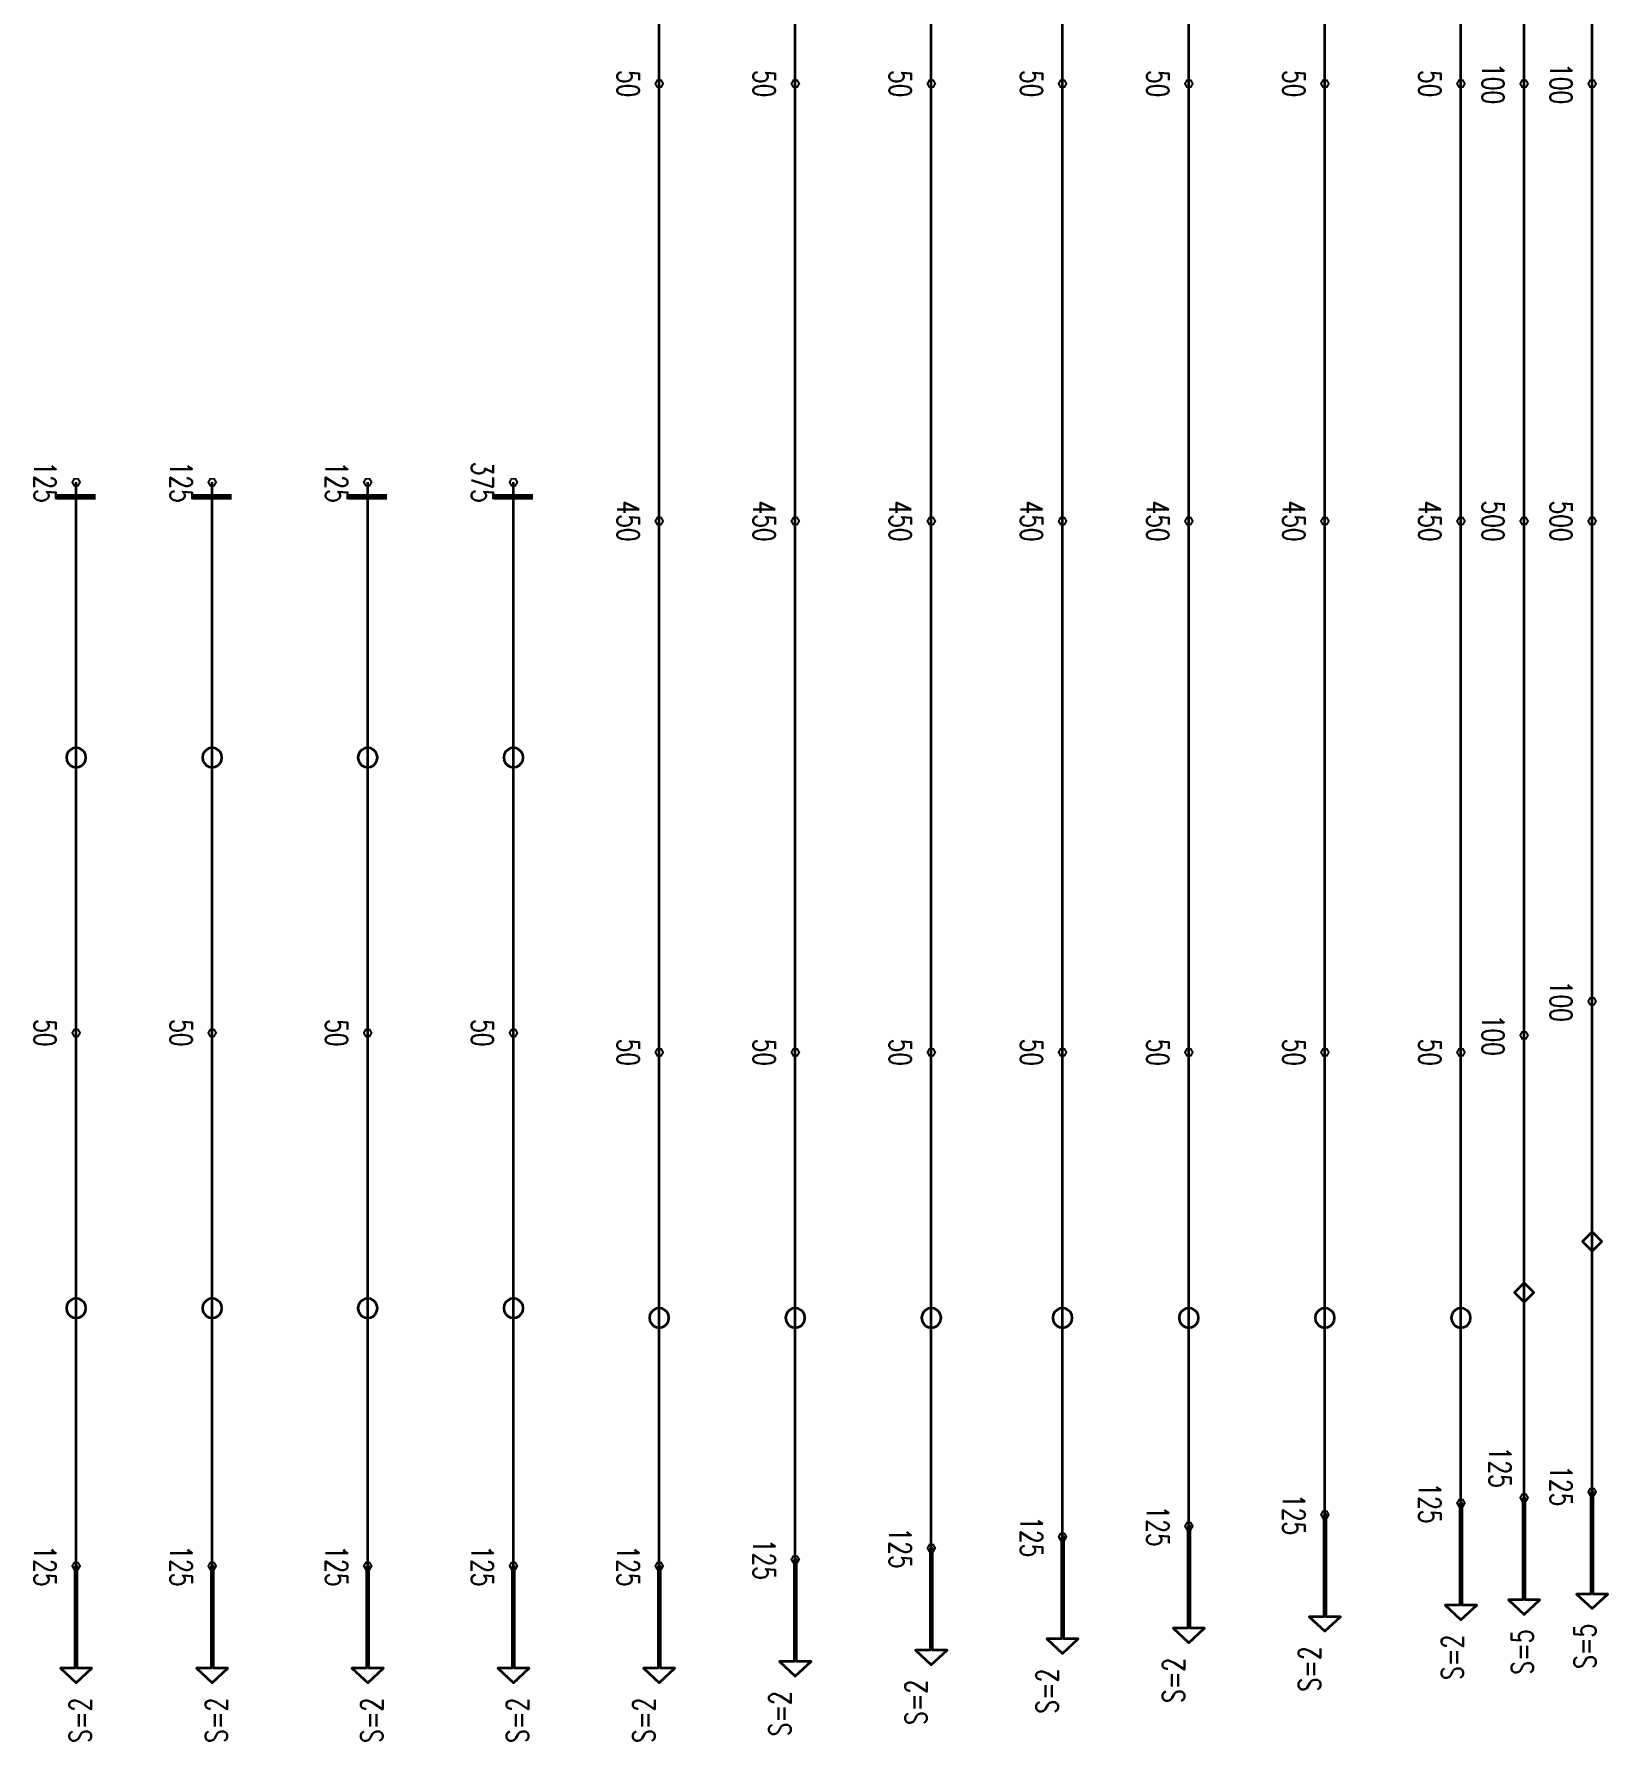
# Model space of a CAD drawing. Header units: millimetres. Extents: x 118516 to 587758, y -25561 to 50684.
# Drawn here: x 553967 to 570162, y 6652 to 24210 of the extents above; entities that cross this region are included whole.
import ezdxf

# ---------------------------------------------------------------- set-up
doc = ezdxf.new("R2010")
doc.units = ezdxf.units.MM
doc.layers.add('Current plane_Column', color=7, linetype='Continuous', true_color=0x4b00ff)
doc.layers.add('NDC_S-TENDON', color=6, linetype='Continuous', lineweight=35)
doc.layers.add('NDC_S_ANNO', color=7, linetype='Continuous', lineweight=20)
doc.styles.add('NDC_ANNO', font='', dxfattribs={"width": 0.8})
doc.styles.get('NDC_ANNO').set_extended_font_data('Dotum')

# ---------------------------------------------------------------- blocks, each defined once
blk = doc.blocks.new('HTB TDY')
at = {"layer": 'NDC_S-TENDON', "linetype": 'Continuous'}
for points, elevation in [([(51690, 14200, 20, 20, 0), (51670, 14235, 20, 20, 0), (51630, 14235, 20, 20, 0), (51610, 14200, 20, 20, 0), (51630, 14165, 20, 20, 0), (51670, 14165, 20, 20, 0)], 3500), ([(51690, 14200, 20, 20, 0), (51670, 14235, 20, 20, 0), (51630, 14235, 20, 20, 0), (51610, 14200, 20, 20, 0), (51630, 14165, 20, 20, 0), (51670, 14165, 20, 20, 0)], 3500), ([(53090, 14200, 20, 20, 0), (53070, 14235, 20, 20, 0), (53030, 14235, 20, 20, 0), (53010, 14200, 20, 20, 0), (53030, 14165, 20, 20, 0), (53070, 14165, 20, 20, 0)], 3500), ([(53090, 14200, 20, 20, 0), (53070, 14235, 20, 20, 0), (53030, 14235, 20, 20, 0), (53010, 14200, 20, 20, 0), (53030, 14165, 20, 20, 0), (53070, 14165, 20, 20, 0)], 3500), ([(54490, 14200, 20, 20, 0), (54470, 14235, 20, 20, 0), (54430, 14235, 20, 20, 0), (54410, 14200, 20, 20, 0), (54430, 14165, 20, 20, 0), (54470, 14165, 20, 20, 0)], 3500), ([(54490, 14200, 20, 20, 0), (54470, 14235, 20, 20, 0), (54430, 14235, 20, 20, 0), (54410, 14200, 20, 20, 0), (54430, 14165, 20, 20, 0), (54470, 14165, 20, 20, 0)], 3500), ([(55840, 14200, 20, 20, 0), (55820, 14235, 20, 20, 0), (55780, 14235, 20, 20, 0), (55760, 14200, 20, 20, 0), (55780, 14165, 20, 20, 0), (55820, 14165, 20, 20, 0)], 3500), ([(55840, 14200, 20, 20, 0), (55820, 14235, 20, 20, 0), (55780, 14235, 20, 20, 0), (55760, 14200, 20, 20, 0), (55780, 14165, 20, 20, 0), (55820, 14165, 20, 20, 0)], 3500), ([(57140, 14200, 20, 20, 0), (57120, 14235, 20, 20, 0), (57080, 14235, 20, 20, 0), (57060, 14200, 20, 20, 0), (57080, 14165, 20, 20, 0), (57120, 14165, 20, 20, 0)], 3500), ([(57140, 14200, 20, 20, 0), (57120, 14235, 20, 20, 0), (57080, 14235, 20, 20, 0), (57060, 14200, 20, 20, 0), (57080, 14165, 20, 20, 0), (57120, 14165, 20, 20, 0)], 3500), ([(58540, 14200, 20, 20, 0), (58520, 14235, 20, 20, 0), (58480, 14235, 20, 20, 0), (58460, 14200, 20, 20, 0), (58480, 14165, 20, 20, 0), (58520, 14165, 20, 20, 0)], 3500), ([(58540, 14200, 20, 20, 0), (58520, 14235, 20, 20, 0), (58480, 14235, 20, 20, 0), (58460, 14200, 20, 20, 0), (58480, 14165, 20, 20, 0), (58520, 14165, 20, 20, 0)], 3500), ([(59940, 14200, 20, 20, 0), (59920, 14235, 20, 20, 0), (59880, 14235, 20, 20, 0), (59860, 14200, 20, 20, 0), (59880, 14165, 20, 20, 0), (59920, 14165, 20, 20, 0)], 3500), ([(59940, 14200, 20, 20, 0), (59920, 14235, 20, 20, 0), (59880, 14235, 20, 20, 0), (59860, 14200, 20, 20, 0), (59880, 14165, 20, 20, 0), (59920, 14165, 20, 20, 0)], 3500), ([(60590, 14200, 20, 20, 0), (60570, 14235, 20, 20, 0), (60530, 14235, 20, 20, 0), (60510, 14200, 20, 20, 0), (60530, 14165, 20, 20, 0), (60570, 14165, 20, 20, 0)], 3200), ([(60590, 14200, 20, 20, 0), (60570, 14235, 20, 20, 0), (60530, 14235, 20, 20, 0), (60510, 14200, 20, 20, 0), (60530, 14165, 20, 20, 0), (60570, 14165, 20, 20, 0)], 3200), ([(61290, 14200, 20, 20, 0), (61270, 14235, 20, 20, 0), (61230, 14235, 20, 20, 0), (61210, 14200, 20, 20, 0), (61230, 14165, 20, 20, 0), (61270, 14165, 20, 20, 0)], 3200), ([(61290, 14200, 20, 20, 0), (61270, 14235, 20, 20, 0), (61230, 14235, 20, 20, 0), (61210, 14200, 20, 20, 0), (61230, 14165, 20, 20, 0), (61270, 14165, 20, 20, 0)], 3200), ([(45690, 10100, 20, 20, 0), (45670, 10135, 20, 20, 0), (45630, 10135, 20, 20, 0), (45610, 10100, 20, 20, 0), (45630, 10065, 20, 20, 0), (45670, 10065, 20, 20, 0)], 3583), ([(45690, 10100, 20, 20, 0), (45670, 10135, 20, 20, 0), (45630, 10135, 20, 20, 0), (45610, 10100, 20, 20, 0), (45630, 10065, 20, 20, 0), (45670, 10065, 20, 20, 0)], 3583), ([(47090, 10100, 20, 20, 0), (47070, 10135, 20, 20, 0), (47030, 10135, 20, 20, 0), (47010, 10100, 20, 20, 0), (47030, 10065, 20, 20, 0), (47070, 10065, 20, 20, 0)], 3567), ([(47090, 10100, 20, 20, 0), (47070, 10135, 20, 20, 0), (47030, 10135, 20, 20, 0), (47010, 10100, 20, 20, 0), (47030, 10065, 20, 20, 0), (47070, 10065, 20, 20, 0)], 3567), ([(48690, 10100, 20, 20, 0), (48670, 10135, 20, 20, 0), (48630, 10135, 20, 20, 0), (48610, 10100, 20, 20, 0), (48630, 10065, 20, 20, 0), (48670, 10065, 20, 20, 0)], 3575), ([(48690, 10100, 20, 20, 0), (48670, 10135, 20, 20, 0), (48630, 10135, 20, 20, 0), (48610, 10100, 20, 20, 0), (48630, 10065, 20, 20, 0), (48670, 10065, 20, 20, 0)], 3575), ([(50190, 10100, 20, 20, 0), (50170, 10135, 20, 20, 0), (50130, 10135, 20, 20, 0), (50110, 10100, 20, 20, 0), (50130, 10065, 20, 20, 0), (50170, 10065, 20, 20, 0)], 3575), ([(50190, 10100, 20, 20, 0), (50170, 10135, 20, 20, 0), (50130, 10135, 20, 20, 0), (50110, 10100, 20, 20, 0), (50130, 10065, 20, 20, 0), (50170, 10065, 20, 20, 0)], 3575), ([(51690, 9700, 20, 20, 0), (51670, 9735, 20, 20, 0), (51630, 9735, 20, 20, 0), (51610, 9700, 20, 20, 0), (51630, 9665, 20, 20, 0), (51670, 9665, 20, 20, 0)], 3650), ([(51690, 9700, 20, 20, 0), (51670, 9735, 20, 20, 0), (51630, 9735, 20, 20, 0), (51610, 9700, 20, 20, 0), (51630, 9665, 20, 20, 0), (51670, 9665, 20, 20, 0)], 3650), ([(51690, 9700, 20, 20, 0), (51670, 9735, 20, 20, 0), (51630, 9735, 20, 20, 0), (51610, 9700, 20, 20, 0), (51630, 9665, 20, 20, 0), (51670, 9665, 20, 20, 0)], 3650), ([(51690, 9700, 20, 20, 0), (51670, 9735, 20, 20, 0), (51630, 9735, 20, 20, 0), (51610, 9700, 20, 20, 0), (51630, 9665, 20, 20, 0), (51670, 9665, 20, 20, 0)], 3650), ([(53090, 9700, 20, 20, 0), (53070, 9735, 20, 20, 0), (53030, 9735, 20, 20, 0), (53010, 9700, 20, 20, 0), (53030, 9665, 20, 20, 0), (53070, 9665, 20, 20, 0)], 3650), ([(53090, 9700, 20, 20, 0), (53070, 9735, 20, 20, 0), (53030, 9735, 20, 20, 0), (53010, 9700, 20, 20, 0), (53030, 9665, 20, 20, 0), (53070, 9665, 20, 20, 0)], 3650), ([(53090, 9700, 20, 20, 0), (53070, 9735, 20, 20, 0), (53030, 9735, 20, 20, 0), (53010, 9700, 20, 20, 0), (53030, 9665, 20, 20, 0), (53070, 9665, 20, 20, 0)], 3650), ([(53090, 9700, 20, 20, 0), (53070, 9735, 20, 20, 0), (53030, 9735, 20, 20, 0), (53010, 9700, 20, 20, 0), (53030, 9665, 20, 20, 0), (53070, 9665, 20, 20, 0)], 3650), ([(54490, 9700, 20, 20, 0), (54470, 9735, 20, 20, 0), (54430, 9735, 20, 20, 0), (54410, 9700, 20, 20, 0), (54430, 9665, 20, 20, 0), (54470, 9665, 20, 20, 0)], 3650), ([(54490, 9700, 20, 20, 0), (54470, 9735, 20, 20, 0), (54430, 9735, 20, 20, 0), (54410, 9700, 20, 20, 0), (54430, 9665, 20, 20, 0), (54470, 9665, 20, 20, 0)], 3650), ([(54490, 9700, 20, 20, 0), (54470, 9735, 20, 20, 0), (54430, 9735, 20, 20, 0), (54410, 9700, 20, 20, 0), (54430, 9665, 20, 20, 0), (54470, 9665, 20, 20, 0)], 3650), ([(54490, 9700, 20, 20, 0), (54470, 9735, 20, 20, 0), (54430, 9735, 20, 20, 0), (54410, 9700, 20, 20, 0), (54430, 9665, 20, 20, 0), (54470, 9665, 20, 20, 0)], 3650), ([(55840, 9700, 20, 20, 0), (55820, 9735, 20, 20, 0), (55780, 9735, 20, 20, 0), (55760, 9700, 20, 20, 0), (55780, 9665, 20, 20, 0), (55820, 9665, 20, 20, 0)], 3650), ([(55840, 9700, 20, 20, 0), (55820, 9735, 20, 20, 0), (55780, 9735, 20, 20, 0), (55760, 9700, 20, 20, 0), (55780, 9665, 20, 20, 0), (55820, 9665, 20, 20, 0)], 3650), ([(55840, 9700, 20, 20, 0), (55820, 9735, 20, 20, 0), (55780, 9735, 20, 20, 0), (55760, 9700, 20, 20, 0), (55780, 9665, 20, 20, 0), (55820, 9665, 20, 20, 0)], 3650), ([(55840, 9700, 20, 20, 0), (55820, 9735, 20, 20, 0), (55780, 9735, 20, 20, 0), (55760, 9700, 20, 20, 0), (55780, 9665, 20, 20, 0), (55820, 9665, 20, 20, 0)], 3650), ([(57140, 9700, 20, 20, 0), (57120, 9735, 20, 20, 0), (57080, 9735, 20, 20, 0), (57060, 9700, 20, 20, 0), (57080, 9665, 20, 20, 0), (57120, 9665, 20, 20, 0)], 3650), ([(57140, 9700, 20, 20, 0), (57120, 9735, 20, 20, 0), (57080, 9735, 20, 20, 0), (57060, 9700, 20, 20, 0), (57080, 9665, 20, 20, 0), (57120, 9665, 20, 20, 0)], 3650), ([(57140, 9700, 20, 20, 0), (57120, 9735, 20, 20, 0), (57080, 9735, 20, 20, 0), (57060, 9700, 20, 20, 0), (57080, 9665, 20, 20, 0), (57120, 9665, 20, 20, 0)], 3650), ([(57140, 9700, 20, 20, 0), (57120, 9735, 20, 20, 0), (57080, 9735, 20, 20, 0), (57060, 9700, 20, 20, 0), (57080, 9665, 20, 20, 0), (57120, 9665, 20, 20, 0)], 3650), ([(58540, 9700, 20, 20, 0), (58520, 9735, 20, 20, 0), (58480, 9735, 20, 20, 0), (58460, 9700, 20, 20, 0), (58480, 9665, 20, 20, 0), (58520, 9665, 20, 20, 0)], 3650), ([(58540, 9700, 20, 20, 0), (58520, 9735, 20, 20, 0), (58480, 9735, 20, 20, 0), (58460, 9700, 20, 20, 0), (58480, 9665, 20, 20, 0), (58520, 9665, 20, 20, 0)], 3650), ([(58540, 9700, 20, 20, 0), (58520, 9735, 20, 20, 0), (58480, 9735, 20, 20, 0), (58460, 9700, 20, 20, 0), (58480, 9665, 20, 20, 0), (58520, 9665, 20, 20, 0)], 3650), ([(58540, 9700, 20, 20, 0), (58520, 9735, 20, 20, 0), (58480, 9735, 20, 20, 0), (58460, 9700, 20, 20, 0), (58480, 9665, 20, 20, 0), (58520, 9665, 20, 20, 0)], 3650), ([(59940, 9700, 20, 20, 0), (59920, 9735, 20, 20, 0), (59880, 9735, 20, 20, 0), (59860, 9700, 20, 20, 0), (59880, 9665, 20, 20, 0), (59920, 9665, 20, 20, 0)], 3650), ([(59940, 9700, 20, 20, 0), (59920, 9735, 20, 20, 0), (59880, 9735, 20, 20, 0), (59860, 9700, 20, 20, 0), (59880, 9665, 20, 20, 0), (59920, 9665, 20, 20, 0)], 3650), ([(59940, 9700, 20, 20, 0), (59920, 9735, 20, 20, 0), (59880, 9735, 20, 20, 0), (59860, 9700, 20, 20, 0), (59880, 9665, 20, 20, 0), (59920, 9665, 20, 20, 0)], 3650), ([(59940, 9700, 20, 20, 0), (59920, 9735, 20, 20, 0), (59880, 9735, 20, 20, 0), (59860, 9700, 20, 20, 0), (59880, 9665, 20, 20, 0), (59920, 9665, 20, 20, 0)], 3650), ([(60590, 9700, 20, 20, 0), (60570, 9735, 20, 20, 0), (60530, 9735, 20, 20, 0), (60510, 9700, 20, 20, 0), (60530, 9665, 20, 20, 0), (60570, 9665, 20, 20, 0)], 3600), ([(60590, 9700, 20, 20, 0), (60570, 9735, 20, 20, 0), (60530, 9735, 20, 20, 0), (60510, 9700, 20, 20, 0), (60530, 9665, 20, 20, 0), (60570, 9665, 20, 20, 0)], 3600), ([(60590, 9700, 20, 20, 0), (60570, 9735, 20, 20, 0), (60530, 9735, 20, 20, 0), (60510, 9700, 20, 20, 0), (60530, 9665, 20, 20, 0), (60570, 9665, 20, 20, 0)], 3600), ([(60590, 9700, 20, 20, 0), (60570, 9735, 20, 20, 0), (60530, 9735, 20, 20, 0), (60510, 9700, 20, 20, 0), (60530, 9665, 20, 20, 0), (60570, 9665, 20, 20, 0)], 3600), ([(61290, 9700, 20, 20, 0), (61270, 9735, 20, 20, 0), (61230, 9735, 20, 20, 0), (61210, 9700, 20, 20, 0), (61230, 9665, 20, 20, 0), (61270, 9665, 20, 20, 0)], 3600), ([(61290, 9700, 20, 20, 0), (61270, 9735, 20, 20, 0), (61230, 9735, 20, 20, 0), (61210, 9700, 20, 20, 0), (61230, 9665, 20, 20, 0), (61270, 9665, 20, 20, 0)], 3600), ([(61290, 9700, 20, 20, 0), (61270, 9735, 20, 20, 0), (61230, 9735, 20, 20, 0), (61210, 9700, 20, 20, 0), (61230, 9665, 20, 20, 0), (61270, 9665, 20, 20, 0)], 3600), ([(61290, 9700, 20, 20, 0), (61270, 9735, 20, 20, 0), (61230, 9735, 20, 20, 0), (61210, 9700, 20, 20, 0), (61230, 9665, 20, 20, 0), (61270, 9665, 20, 20, 0)], 3600), ([(61290, 4760, 20, 20, 0), (61270, 4795, 20, 20, 0), (61230, 4795, 20, 20, 0), (61210, 4760, 20, 20, 0), (61230, 4725, 20, 20, 0), (61270, 4725, 20, 20, 0)], 3200), ([(61290, 4760, 20, 20, 0), (61270, 4795, 20, 20, 0), (61230, 4795, 20, 20, 0), (61210, 4760, 20, 20, 0), (61230, 4725, 20, 20, 0), (61270, 4725, 20, 20, 0)], 3200), ([(45690, 4435, 20, 20, 0), (45670, 4470, 20, 20, 0), (45630, 4470, 20, 20, 0), (45610, 4435, 20, 20, 0), (45630, 4400, 20, 20, 0), (45670, 4400, 20, 20, 0)], 3508), ([(45690, 4435, 20, 20, 0), (45670, 4470, 20, 20, 0), (45630, 4470, 20, 20, 0), (45610, 4435, 20, 20, 0), (45630, 4400, 20, 20, 0), (45670, 4400, 20, 20, 0)], 3508), ([(47090, 4435, 20, 20, 0), (47070, 4470, 20, 20, 0), (47030, 4470, 20, 20, 0), (47010, 4435, 20, 20, 0), (47030, 4400, 20, 20, 0), (47070, 4400, 20, 20, 0)], 3492), ([(47090, 4435, 20, 20, 0), (47070, 4470, 20, 20, 0), (47030, 4470, 20, 20, 0), (47010, 4435, 20, 20, 0), (47030, 4400, 20, 20, 0), (47070, 4400, 20, 20, 0)], 3492), ([(48690, 4435, 20, 20, 0), (48670, 4470, 20, 20, 0), (48630, 4470, 20, 20, 0), (48610, 4435, 20, 20, 0), (48630, 4400, 20, 20, 0), (48670, 4400, 20, 20, 0)], 3500), ([(48690, 4435, 20, 20, 0), (48670, 4470, 20, 20, 0), (48630, 4470, 20, 20, 0), (48610, 4435, 20, 20, 0), (48630, 4400, 20, 20, 0), (48670, 4400, 20, 20, 0)], 3500), ([(50190, 4435, 20, 20, 0), (50170, 4470, 20, 20, 0), (50130, 4470, 20, 20, 0), (50110, 4435, 20, 20, 0), (50130, 4400, 20, 20, 0), (50170, 4400, 20, 20, 0)], 3500), ([(50190, 4435, 20, 20, 0), (50170, 4470, 20, 20, 0), (50130, 4470, 20, 20, 0), (50110, 4435, 20, 20, 0), (50130, 4400, 20, 20, 0), (50170, 4400, 20, 20, 0)], 3500), ([(60590, 4410, 20, 20, 0), (60570, 4445, 20, 20, 0), (60530, 4445, 20, 20, 0), (60510, 4410, 20, 20, 0), (60530, 4375, 20, 20, 0), (60570, 4375, 20, 20, 0)], 3200), ([(60590, 4410, 20, 20, 0), (60570, 4445, 20, 20, 0), (60530, 4445, 20, 20, 0), (60510, 4410, 20, 20, 0), (60530, 4375, 20, 20, 0), (60570, 4375, 20, 20, 0)], 3200), ([(51690, 4235, 20, 20, 0), (51670, 4270, 20, 20, 0), (51630, 4270, 20, 20, 0), (51610, 4235, 20, 20, 0), (51630, 4200, 20, 20, 0), (51670, 4200, 20, 20, 0)], 3500), ([(51690, 4235, 20, 20, 0), (51670, 4270, 20, 20, 0), (51630, 4270, 20, 20, 0), (51610, 4235, 20, 20, 0), (51630, 4200, 20, 20, 0), (51670, 4200, 20, 20, 0)], 3500), ([(53090, 4235, 20, 20, 0), (53070, 4270, 20, 20, 0), (53030, 4270, 20, 20, 0), (53010, 4235, 20, 20, 0), (53030, 4200, 20, 20, 0), (53070, 4200, 20, 20, 0)], 3500), ([(53090, 4235, 20, 20, 0), (53070, 4270, 20, 20, 0), (53030, 4270, 20, 20, 0), (53010, 4235, 20, 20, 0), (53030, 4200, 20, 20, 0), (53070, 4200, 20, 20, 0)], 3500), ([(54490, 4235, 20, 20, 0), (54470, 4270, 20, 20, 0), (54430, 4270, 20, 20, 0), (54410, 4235, 20, 20, 0), (54430, 4200, 20, 20, 0), (54470, 4200, 20, 20, 0)], 3500), ([(54490, 4235, 20, 20, 0), (54470, 4270, 20, 20, 0), (54430, 4270, 20, 20, 0), (54410, 4235, 20, 20, 0), (54430, 4200, 20, 20, 0), (54470, 4200, 20, 20, 0)], 3500), ([(55840, 4235, 20, 20, 0), (55820, 4270, 20, 20, 0), (55780, 4270, 20, 20, 0), (55760, 4235, 20, 20, 0), (55780, 4200, 20, 20, 0), (55820, 4200, 20, 20, 0)], 3500), ([(55840, 4235, 20, 20, 0), (55820, 4270, 20, 20, 0), (55780, 4270, 20, 20, 0), (55760, 4235, 20, 20, 0), (55780, 4200, 20, 20, 0), (55820, 4200, 20, 20, 0)], 3500), ([(57140, 4235, 20, 20, 0), (57120, 4270, 20, 20, 0), (57080, 4270, 20, 20, 0), (57060, 4235, 20, 20, 0), (57080, 4200, 20, 20, 0), (57120, 4200, 20, 20, 0)], 3500), ([(57140, 4235, 20, 20, 0), (57120, 4270, 20, 20, 0), (57080, 4270, 20, 20, 0), (57060, 4235, 20, 20, 0), (57080, 4200, 20, 20, 0), (57120, 4200, 20, 20, 0)], 3500), ([(58540, 4235, 20, 20, 0), (58520, 4270, 20, 20, 0), (58480, 4270, 20, 20, 0), (58460, 4235, 20, 20, 0), (58480, 4200, 20, 20, 0), (58520, 4200, 20, 20, 0)], 3500), ([(58540, 4235, 20, 20, 0), (58520, 4270, 20, 20, 0), (58480, 4270, 20, 20, 0), (58460, 4235, 20, 20, 0), (58480, 4200, 20, 20, 0), (58520, 4200, 20, 20, 0)], 3500), ([(59940, 4235, 20, 20, 0), (59920, 4270, 20, 20, 0), (59880, 4270, 20, 20, 0), (59860, 4235, 20, 20, 0), (59880, 4200, 20, 20, 0), (59920, 4200, 20, 20, 0)], 3500), ([(59940, 4235, 20, 20, 0), (59920, 4270, 20, 20, 0), (59880, 4270, 20, 20, 0), (59860, 4235, 20, 20, 0), (59880, 4200, 20, 20, 0), (59920, 4200, 20, 20, 0)], 3500), ([(60590, -347, 20, 20, 0), (60570, -313, 20, 20, 0), (60530, -313, 20, 20, 0), (60510, -347, 20, 20, 0), (60530, -382, 20, 20, 0), (60570, -382, 20, 20, 0)], 3575), ([(60590, -347, 20, 20, 0), (60570, -313, 20, 20, 0), (60530, -313, 20, 20, 0), (60510, -347, 20, 20, 0), (60530, -382, 20, 20, 0), (60570, -382, 20, 20, 0)], 3575), ([(61290, -288, 20, 20, 0), (61270, -253, 20, 20, 0), (61230, -253, 20, 20, 0), (61210, -288, 20, 20, 0), (61230, -323, 20, 20, 0), (61270, -323, 20, 20, 0)], 3575), ([(61290, -288, 20, 20, 0), (61270, -253, 20, 20, 0), (61230, -253, 20, 20, 0), (61210, -288, 20, 20, 0), (61230, -323, 20, 20, 0), (61270, -323, 20, 20, 0)], 3575), ([(58540, -521, 20, 20, 0), (58520, -486, 20, 20, 0), (58480, -486, 20, 20, 0), (58460, -521, 20, 20, 0), (58480, -556, 20, 20, 0), (58520, -556, 20, 20, 0)], 3575), ([(58540, -521, 20, 20, 0), (58520, -486, 20, 20, 0), (58480, -486, 20, 20, 0), (58460, -521, 20, 20, 0), (58480, -556, 20, 20, 0), (58520, -556, 20, 20, 0)], 3575), ([(59940, -402, 20, 20, 0), (59920, -368, 20, 20, 0), (59880, -368, 20, 20, 0), (59860, -402, 20, 20, 0), (59880, -437, 20, 20, 0), (59920, -437, 20, 20, 0)], 3575), ([(59940, -402, 20, 20, 0), (59920, -368, 20, 20, 0), (59880, -368, 20, 20, 0), (59860, -402, 20, 20, 0), (59880, -437, 20, 20, 0), (59920, -437, 20, 20, 0)], 3575), ([(57140, -639, 20, 20, 0), (57120, -605, 20, 20, 0), (57080, -605, 20, 20, 0), (57060, -639, 20, 20, 0), (57080, -674, 20, 20, 0), (57120, -674, 20, 20, 0)], 3575), ([(57140, -639, 20, 20, 0), (57120, -605, 20, 20, 0), (57080, -605, 20, 20, 0), (57060, -639, 20, 20, 0), (57080, -674, 20, 20, 0), (57120, -674, 20, 20, 0)], 3575), ([(54490, -866, 20, 20, 0), (54470, -831, 20, 20, 0), (54430, -831, 20, 20, 0), (54410, -866, 20, 20, 0), (54430, -900, 20, 20, 0), (54470, -900, 20, 20, 0)], 3575), ([(54490, -866, 20, 20, 0), (54470, -831, 20, 20, 0), (54430, -831, 20, 20, 0), (54410, -866, 20, 20, 0), (54430, -900, 20, 20, 0), (54470, -900, 20, 20, 0)], 3575), ([(55840, -749, 20, 20, 0), (55820, -715, 20, 20, 0), (55780, -715, 20, 20, 0), (55760, -749, 20, 20, 0), (55780, -784, 20, 20, 0), (55820, -784, 20, 20, 0)], 3575), ([(55840, -749, 20, 20, 0), (55820, -715, 20, 20, 0), (55780, -715, 20, 20, 0), (55760, -749, 20, 20, 0), (55780, -784, 20, 20, 0), (55820, -784, 20, 20, 0)], 3575), ([(45690, -1050, 20, 20, 0), (45670, -1015, 20, 20, 0), (45630, -1015, 20, 20, 0), (45610, -1050, 20, 20, 0), (45630, -1085, 20, 20, 0), (45670, -1085, 20, 20, 0)], 3583), ([(45690, -1050, 20, 20, 0), (45670, -1015, 20, 20, 0), (45630, -1015, 20, 20, 0), (45610, -1050, 20, 20, 0), (45630, -1085, 20, 20, 0), (45670, -1085, 20, 20, 0)], 3583), ([(47090, -1050, 20, 20, 0), (47070, -1015, 20, 20, 0), (47030, -1015, 20, 20, 0), (47010, -1050, 20, 20, 0), (47030, -1085, 20, 20, 0), (47070, -1085, 20, 20, 0)], 3567), ([(47090, -1050, 20, 20, 0), (47070, -1015, 20, 20, 0), (47030, -1015, 20, 20, 0), (47010, -1050, 20, 20, 0), (47030, -1085, 20, 20, 0), (47070, -1085, 20, 20, 0)], 3567), ([(48690, -1050, 20, 20, 0), (48670, -1015, 20, 20, 0), (48630, -1015, 20, 20, 0), (48610, -1050, 20, 20, 0), (48630, -1085, 20, 20, 0), (48670, -1085, 20, 20, 0)], 3575), ([(48690, -1050, 20, 20, 0), (48670, -1015, 20, 20, 0), (48630, -1015, 20, 20, 0), (48610, -1050, 20, 20, 0), (48630, -1085, 20, 20, 0), (48670, -1085, 20, 20, 0)], 3575), ([(50190, -1050, 20, 20, 0), (50170, -1015, 20, 20, 0), (50130, -1015, 20, 20, 0), (50110, -1050, 20, 20, 0), (50130, -1085, 20, 20, 0), (50170, -1085, 20, 20, 0)], 3575), ([(50190, -1050, 20, 20, 0), (50170, -1015, 20, 20, 0), (50130, -1015, 20, 20, 0), (50110, -1050, 20, 20, 0), (50130, -1085, 20, 20, 0), (50170, -1085, 20, 20, 0)], 3575), ([(51690, -1050, 20, 20, 0), (51670, -1015, 20, 20, 0), (51630, -1015, 20, 20, 0), (51610, -1050, 20, 20, 0), (51630, -1085, 20, 20, 0), (51670, -1085, 20, 20, 0)], 3575), ([(51690, -1050, 20, 20, 0), (51670, -1015, 20, 20, 0), (51630, -1015, 20, 20, 0), (51610, -1050, 20, 20, 0), (51630, -1085, 20, 20, 0), (51670, -1085, 20, 20, 0)], 3575), ([(53090, -982, 20, 20, 0), (53070, -948, 20, 20, 0), (53030, -948, 20, 20, 0), (53010, -982, 20, 20, 0), (53030, -1017, 20, 20, 0), (53070, -1017, 20, 20, 0)], 3575), ([(53090, -982, 20, 20, 0), (53070, -948, 20, 20, 0), (53030, -948, 20, 20, 0), (53010, -982, 20, 20, 0), (53030, -1017, 20, 20, 0), (53070, -1017, 20, 20, 0)], 3575)]:
    blk.add_lwpolyline(points, format="xyseb", close=True, dxfattribs=dict(at, elevation=elevation))
for points, elevation in [([(45850, 9950, 60, 60, 0), (45450, 9950, 60, 60, 0)], 3583), ([(47250, 9950, 60, 60, 0), (46850, 9950, 60, 60, 0)], 3567), ([(48850, 9950, 60, 60, 0), (48450, 9950, 60, 60, 0)], 3575), ([(50350, 9950, 60, 60, 0), (49950, 9950, 60, 60, 0)], 3575)]:
    blk.add_lwpolyline(points, format="xyseb", dxfattribs=dict(at, elevation=elevation))
for points, elevation in [([(45650, 7167), (45681, 7172), (45709, 7187), (45731, 7209), (45745, 7237), (45750, 7267), (45745, 7298), (45731, 7326), (45709, 7348), (45681, 7363), (45650, 7367), (45619, 7363), (45591, 7348), (45569, 7326), (45555, 7298), (45550, 7267), (45555, 7237), (45569, 7209), (45591, 7187), (45619, 7172), (45650, 7167)], 3541), ([(47050, 7167), (47081, 7172), (47109, 7187), (47131, 7209), (47145, 7237), (47150, 7267), (47145, 7298), (47131, 7326), (47109, 7348), (47081, 7363), (47050, 7367), (47019, 7363), (46991, 7348), (46969, 7326), (46955, 7298), (46950, 7267), (46955, 7237), (46969, 7209), (46991, 7187), (47019, 7172), (47050, 7167)], 3524), ([(48650, 7167), (48681, 7172), (48709, 7187), (48731, 7209), (48745, 7237), (48750, 7267), (48745, 7298), (48731, 7326), (48709, 7348), (48681, 7363), (48650, 7367), (48619, 7363), (48591, 7348), (48569, 7326), (48555, 7298), (48550, 7267), (48555, 7237), (48569, 7209), (48591, 7187), (48619, 7172), (48650, 7167)], 3532), ([(50150, 7167), (50181, 7172), (50209, 7187), (50231, 7209), (50245, 7237), (50250, 7267), (50245, 7298), (50231, 7326), (50209, 7348), (50181, 7363), (50150, 7367), (50119, 7363), (50091, 7348), (50069, 7326), (50055, 7298), (50050, 7267), (50055, 7237), (50069, 7209), (50091, 7187), (50119, 7172), (50150, 7167)], 3532), ([(61250, 2190), (61350, 2290), (61250, 2390), (61150, 2290), (61250, 2190)], 3359), ([(60550, 1665), (60650, 1765), (60550, 1865), (60450, 1765), (60550, 1665)], 3359), ([(45650, 1502), (45681, 1507), (45709, 1522), (45731, 1544), (45745, 1572), (45750, 1602), (45745, 1633), (45731, 1661), (45709, 1683), (45681, 1698), (45650, 1702), (45619, 1698), (45591, 1683), (45569, 1661), (45555, 1633), (45550, 1602), (45555, 1572), (45569, 1544), (45591, 1522), (45619, 1507), (45650, 1502)], 3541), ([(47050, 1502), (47081, 1507), (47109, 1522), (47131, 1544), (47145, 1572), (47150, 1602), (47145, 1633), (47131, 1661), (47109, 1683), (47081, 1698), (47050, 1702), (47019, 1698), (46991, 1683), (46969, 1661), (46955, 1633), (46950, 1602), (46955, 1572), (46969, 1544), (46991, 1522), (47019, 1507), (47050, 1502)], 3524), ([(48650, 1502), (48681, 1507), (48709, 1522), (48731, 1544), (48745, 1572), (48750, 1602), (48745, 1633), (48731, 1661), (48709, 1683), (48681, 1698), (48650, 1702), (48619, 1698), (48591, 1683), (48569, 1661), (48555, 1633), (48550, 1602), (48555, 1572), (48569, 1544), (48591, 1522), (48619, 1507), (48650, 1502)], 3532), ([(50150, 1502), (50181, 1507), (50209, 1522), (50231, 1544), (50245, 1572), (50250, 1602), (50245, 1633), (50231, 1661), (50209, 1683), (50181, 1698), (50150, 1702), (50119, 1698), (50091, 1683), (50069, 1661), (50055, 1633), (50050, 1602), (50055, 1572), (50069, 1544), (50091, 1522), (50119, 1507), (50150, 1502)], 3532), ([(51650, 1402), (51681, 1407), (51709, 1422), (51731, 1444), (51745, 1472), (51750, 1502), (51745, 1533), (51731, 1561), (51709, 1583), (51681, 1598), (51650, 1602), (51619, 1598), (51591, 1583), (51569, 1561), (51555, 1533), (51550, 1502), (51555, 1472), (51569, 1444), (51591, 1422), (51619, 1407), (51650, 1402)], 3533), ([(53050, 1402), (53081, 1407), (53109, 1422), (53131, 1444), (53145, 1472), (53150, 1502), (53145, 1533), (53131, 1561), (53109, 1583), (53081, 1598), (53050, 1602), (53019, 1598), (52991, 1583), (52969, 1561), (52955, 1533), (52950, 1502), (52955, 1472), (52969, 1444), (52991, 1422), (53019, 1407), (53050, 1402)], 3532), ([(54450, 1402), (54481, 1407), (54509, 1422), (54531, 1444), (54545, 1472), (54550, 1502), (54545, 1533), (54531, 1561), (54509, 1583), (54481, 1598), (54450, 1602), (54419, 1598), (54391, 1583), (54369, 1561), (54355, 1533), (54350, 1502), (54355, 1472), (54369, 1444), (54391, 1422), (54419, 1407), (54450, 1402)], 3532), ([(55800, 1402), (55831, 1407), (55859, 1422), (55881, 1444), (55895, 1472), (55900, 1502), (55895, 1533), (55881, 1561), (55859, 1583), (55831, 1598), (55800, 1602), (55769, 1598), (55741, 1583), (55719, 1561), (55705, 1533), (55700, 1502), (55705, 1472), (55719, 1444), (55741, 1422), (55769, 1407), (55800, 1402)], 3532), ([(57100, 1402), (57131, 1407), (57159, 1422), (57181, 1444), (57195, 1472), (57200, 1502), (57195, 1533), (57181, 1561), (57159, 1583), (57131, 1598), (57100, 1602), (57069, 1598), (57041, 1583), (57019, 1561), (57005, 1533), (57000, 1502), (57005, 1472), (57019, 1444), (57041, 1422), (57069, 1407), (57100, 1402)], 3532), ([(58500, 1402), (58531, 1407), (58559, 1422), (58581, 1444), (58595, 1472), (58600, 1502), (58595, 1533), (58581, 1561), (58559, 1583), (58531, 1598), (58500, 1602), (58469, 1598), (58441, 1583), (58419, 1561), (58405, 1533), (58400, 1502), (58405, 1472), (58419, 1444), (58441, 1422), (58469, 1407), (58500, 1402)], 3532), ([(59900, 1402), (59931, 1407), (59959, 1422), (59981, 1444), (59995, 1472), (60000, 1502), (59995, 1533), (59981, 1561), (59959, 1583), (59931, 1598), (59900, 1602), (59869, 1598), (59841, 1583), (59819, 1561), (59805, 1533), (59800, 1502), (59805, 1472), (59819, 1444), (59841, 1422), (59869, 1407), (59900, 1402)], 3532), ([(60538, -347), (60538, -1397), (60388, -1397), (60550, -1547), (60712, -1397), (60562, -1397), (60562, -347)], 3575), ([(61238, -288), (61238, -1338), (61088, -1338), (61250, -1488), (61412, -1338), (61262, -1338), (61262, -288)], 3575), ([(58488, -521), (58488, -1571), (58338, -1571), (58500, -1721), (58662, -1571), (58512, -1571), (58512, -521)], 3575), ([(59888, -402), (59888, -1452), (59738, -1452), (59900, -1602), (60062, -1452), (59912, -1452), (59912, -402)], 3575), ([(57088, -639), (57088, -1689), (56938, -1689), (57100, -1839), (57262, -1689), (57112, -1689), (57112, -639)], 3575), ([(54438, -866), (54438, -1916), (54288, -1916), (54450, -2066), (54612, -1916), (54462, -1916), (54462, -866)], 3575), ([(55788, -749), (55788, -1799), (55638, -1799), (55800, -1949), (55962, -1799), (55812, -1799), (55812, -749)], 3575), ([(45638, -1050), (45638, -2100), (45488, -2100), (45650, -2250), (45812, -2100), (45662, -2100), (45662, -1050)], 3583), ([(47038, -1050), (47038, -2100), (46888, -2100), (47050, -2250), (47212, -2100), (47062, -2100), (47062, -1050)], 3567), ([(48638, -1050), (48638, -2100), (48488, -2100), (48650, -2250), (48812, -2100), (48662, -2100), (48662, -1050)], 3575), ([(50138, -1050), (50138, -2100), (49988, -2100), (50150, -2250), (50312, -2100), (50162, -2100), (50162, -1050)], 3575), ([(51638, -1050), (51638, -2100), (51488, -2100), (51650, -2250), (51812, -2100), (51662, -2100), (51662, -1050)], 3575), ([(53038, -982), (53038, -2032), (52888, -2032), (53050, -2182), (53212, -2032), (53062, -2032), (53062, -982)], 3575)]:
    blk.add_lwpolyline(points, close=True, dxfattribs=dict(at, elevation=elevation))
for points in [[(51650, 9700, 3650), (51650, 10300, 3643), (51650, 10900, 3623), (51650, 11500, 3590), (51650, 12175, 3551), (51650, 12850, 3522), (51650, 13525, 3506), (51650, 14200, 3500), (51650, 14875, 3506), (51650, 15550, 3522), (51650, 16225, 3551), (51650, 16900, 3590), (51650, 17500, 3623), (51650, 18100, 3643), (51650, 18700, 3650)], [(53050, 9700, 3650), (53050, 10300, 3643), (53050, 10900, 3623), (53050, 11500, 3590), (53050, 12175, 3551), (53050, 12850, 3522), (53050, 13525, 3506), (53050, 14200, 3500), (53050, 14875, 3506), (53050, 15550, 3522), (53050, 16225, 3551), (53050, 16900, 3590), (53050, 17500, 3623), (53050, 18100, 3643), (53050, 18700, 3650)], [(54450, 9700, 3650), (54450, 10300, 3643), (54450, 10900, 3623), (54450, 11500, 3590), (54450, 12175, 3551), (54450, 12850, 3522), (54450, 13525, 3506), (54450, 14200, 3500), (54450, 14875, 3506), (54450, 15550, 3522), (54450, 16225, 3551), (54450, 16900, 3590), (54450, 17500, 3623), (54450, 18100, 3643), (54450, 18700, 3650)], [(55800, 9700, 3650), (55800, 10300, 3643), (55800, 10900, 3623), (55800, 11500, 3590), (55800, 12175, 3551), (55800, 12850, 3522), (55800, 13525, 3506), (55800, 14200, 3500), (55800, 14875, 3506), (55800, 15550, 3522), (55800, 16225, 3551), (55800, 16900, 3590), (55800, 17500, 3623), (55800, 18100, 3643), (55800, 18700, 3650)], [(57100, 9700, 3650), (57100, 10300, 3643), (57100, 10900, 3623), (57100, 11500, 3590), (57100, 12175, 3551), (57100, 12850, 3522), (57100, 13525, 3506), (57100, 14200, 3500), (57100, 14875, 3506), (57100, 15550, 3522), (57100, 16225, 3551), (57100, 16900, 3590), (57100, 17500, 3623), (57100, 18100, 3643), (57100, 18700, 3650)], [(58500, 9700, 3650), (58500, 10300, 3643), (58500, 10900, 3623), (58500, 11500, 3590), (58500, 12175, 3551), (58500, 12850, 3522), (58500, 13525, 3506), (58500, 14200, 3500), (58500, 14875, 3506), (58500, 15550, 3522), (58500, 16225, 3551), (58500, 16900, 3590), (58500, 17500, 3623), (58500, 18100, 3643), (58500, 18700, 3650)], [(59900, 9700, 3650), (59900, 10300, 3643), (59900, 10900, 3623), (59900, 11500, 3590), (59900, 12175, 3551), (59900, 12850, 3522), (59900, 13525, 3506), (59900, 14200, 3500), (59900, 14875, 3506), (59900, 15550, 3522), (59900, 16225, 3551), (59900, 16900, 3590), (59900, 17500, 3623), (59900, 18100, 3643), (59900, 18700, 3650)], [(60550, 9700, 3600), (60550, 10300, 3582), (60550, 10900, 3529), (60550, 11500, 3440), (60550, 12175, 3335), (60550, 12850, 3260), (60550, 13525, 3215), (60550, 14200, 3200), (60550, 14875, 3215), (60550, 15550, 3260), (60550, 16225, 3335), (60550, 16900, 3440), (60550, 17500, 3529), (60550, 18100, 3582), (60550, 18700, 3600)], [(61250, 9700, 3600), (61250, 10300, 3582), (61250, 10900, 3529), (61250, 11500, 3440), (61250, 12175, 3335), (61250, 12850, 3260), (61250, 13525, 3215), (61250, 14200, 3200), (61250, 14875, 3215), (61250, 15550, 3260), (61250, 16225, 3335), (61250, 16900, 3440), (61250, 17500, 3529), (61250, 18100, 3582), (61250, 18700, 3600)], [(45650, -1050, 8), (45650, -475, 3580), (45650, 281, 3570), (45650, 1036, 3553), (45650, 2169, 3528), (45650, 3302, 3513), (45650, 4435, 3508), (45650, 5568, 3513), (45650, 6701, 3528), (45650, 7834, 3553), (45650, 8589, 3570), (45650, 9345, 3580), (45650, 10100, 3583)], [(47050, -1050, -8), (47050, -475, 3563), (47050, 281, 3553), (47050, 1036, 3537), (47050, 2169, 3512), (47050, 3302, 3497), (47050, 4435, 3492), (47050, 5568, 3497), (47050, 6701, 3512), (47050, 7834, 3537), (47050, 8589, 3553), (47050, 9345, 3563), (47050, 10100, 3567)], [(48650, -1050, 0), (48650, -475, 3572), (48650, 281, 3562), (48650, 1036, 3545), (48650, 2169, 3520), (48650, 3302, 3505), (48650, 4435, 3500), (48650, 5568, 3505), (48650, 6701, 3520), (48650, 7834, 3545), (48650, 8589, 3562), (48650, 9345, 3572), (48650, 10100, 3575)], [(50150, -1050, 0), (50150, -475, 3572), (50150, 281, 3562), (50150, 1036, 3545), (50150, 2169, 3520), (50150, 3302, 3505), (50150, 4435, 3500), (50150, 5568, 3505), (50150, 6701, 3520), (50150, 7834, 3545), (50150, 8589, 3562), (50150, 9345, 3572), (50150, 10100, 3575)], [(51650, -1050, 0), (51650, -501, 3572), (51650, 227, 3562), (51650, 956, 3545), (51650, 2049, 3520), (51650, 3142, 3505), (51650, 4235, 3500), (51650, 5328, 3510), (51650, 6421, 3540), (51650, 7514, 3590), (51650, 8243, 3623), (51650, 8971, 3643), (51650, 9700, 3650)], [(53050, -982, 3574), (53050, -501, 3572), (53050, 227, 3562), (53050, 956, 3545), (53050, 2049, 3520), (53050, 3142, 3505), (53050, 4235, 3500), (53050, 5328, 3510), (53050, 6421, 3540), (53050, 7514, 3590), (53050, 8243, 3623), (53050, 8971, 3643), (53050, 9700, 3650)], [(54450, -866, 3573), (54450, -501, 3572), (54450, 227, 3562), (54450, 956, 3545), (54450, 2049, 3520), (54450, 3142, 3505), (54450, 4235, 3500), (54450, 5328, 3510), (54450, 6421, 3540), (54450, 7514, 3590), (54450, 8243, 3623), (54450, 8971, 3643), (54450, 9700, 3650)], [(55800, -749, 3573), (55800, -21, 3569), (55800, 227, 3562), (55800, 956, 3545), (55800, 2049, 3520), (55800, 3142, 3505), (55800, 4235, 3500), (55800, 5328, 3510), (55800, 6421, 3540), (55800, 7514, 3590), (55800, 8243, 3623), (55800, 8971, 3643), (55800, 9700, 3650)], [(57100, -639, 3572), (57100, 89, 3569), (57100, 227, 3562), (57100, 956, 3545), (57100, 2049, 3520), (57100, 3142, 3505), (57100, 4235, 3500), (57100, 5328, 3510), (57100, 6421, 3540), (57100, 7514, 3590), (57100, 8243, 3623), (57100, 8971, 3643), (57100, 9700, 3650)], [(58500, -521, 3572), (58500, -501, 3572), (58500, 227, 3562), (58500, 956, 3545), (58500, 2049, 3520), (58500, 3142, 3505), (58500, 4235, 3500), (58500, 5328, 3510), (58500, 6421, 3540), (58500, 7514, 3590), (58500, 8243, 3623), (58500, 8971, 3643), (58500, 9700, 3650)], [(59900, -402, 3570), (59900, -402, 3570), (59900, 227, 3562), (59900, 956, 3545), (59900, 1776, 3525), (59900, 2595, 3511), (59900, 3415, 3503), (59900, 4235, 3500), (59900, 5055, 3506), (59900, 5874, 3522), (59900, 6694, 3551), (59900, 7514, 3590), (59900, 8243, 3623), (59900, 8971, 3643), (59900, 9700, 3650)], [(60550, -347, 3559), (60550, -175, 3558), (60550, 531, 3508), (60550, 1236, 3425), (60550, 2030, 3327), (60550, 2823, 3256), (60550, 3617, 3214), (60550, 4410, 3200), (60550, 5204, 3215), (60550, 5997, 3260), (60550, 6791, 3335), (60550, 7584, 3440), (60550, 8289, 3529), (60550, 8995, 3582), (60550, 9700, 3600)], [(61250, -288, 3562), (61250, 479, 3558), (61250, 1137, 3508), (61250, 1796, 3425), (61250, 2537, 3327), (61250, 3278, 3256), (61250, 4019, 3214), (61250, 4760, 3200), (61250, 5501, 3215), (61250, 6242, 3260), (61250, 6983, 3335), (61250, 7724, 3440), (61250, 8383, 3529), (61250, 9041, 3582), (61250, 9700, 3600)]]:
    blk.add_polyline3d(points, dxfattribs=at)
at = {"layer": 'NDC_S_ANNO', "linetype": 'Continuous', "char_height": 225, "attachment_point": 5, "line_spacing_factor": 0.75, "style": 'NDC_ANNO'}
for s, insert, rotation in [('\\FSTANDARD.shx;50', (51330, 14200, 3500), 269.9996), ('\\FSTANDARD.shx;50', (52730, 14200, 3500), 269.9996), ('\\FSTANDARD.shx;50', (54130, 14200, 3500), 269.9996), ('\\FSTANDARD.shx;50', (55480, 14200, 3500), 269.9996), ('\\FSTANDARD.shx;50', (56780, 14200, 3500), 269.9996), ('\\FSTANDARD.shx;50', (58180, 14200, 3500), 269.9996), ('\\FSTANDARD.shx;50', (59580, 14200, 3500), 269.9996), ('\\FSTANDARD.shx;100', (60230, 14200, 3200), 269.9996), ('\\FSTANDARD.shx;100', (60930, 14200, 3200), 269.9996), ('\\FSTANDARD.shx;125', (45330, 10100, 3583), 270), ('\\FSTANDARD.shx;125', (46730, 10100, 3567), 270), ('\\FSTANDARD.shx;125', (48330, 10100, 3575), 270), ('\\FSTANDARD.shx;375', (49830, 10100, 3575), 270), ('\\FSTANDARD.shx;450', (51330, 9700, 3650), 269.9996), ('\\FSTANDARD.shx;450', (52730, 9700, 3650), 269.9996), ('\\FSTANDARD.shx;450', (54130, 9700, 3650), 269.9996), ('\\FSTANDARD.shx;450', (55480, 9700, 3650), 269.9996), ('\\FSTANDARD.shx;450', (56780, 9700, 3650), 269.9996), ('\\FSTANDARD.shx;450', (58180, 9700, 3650), 269.9996), ('\\FSTANDARD.shx;450', (59580, 9700, 3650), 269.9996), ('\\FSTANDARD.shx;500', (60230, 9700, 3600), 269.9996), ('\\FSTANDARD.shx;500', (60930, 9700, 3600), 269.9996), ('\\FSTANDARD.shx;100', (60930, 4760, 3200), 270), ('\\FSTANDARD.shx;100', (60230, 4410, 3200), 269.9995), ('\\FSTANDARD.shx;50', (45330, 4435, 3508), 270), ('\\FSTANDARD.shx;50', (46730, 4435, 3492), 270), ('\\FSTANDARD.shx;50', (48330, 4435, 3500), 270), ('\\FSTANDARD.shx;50', (49830, 4435, 3500), 270), ('\\FSTANDARD.shx;50', (51330, 4235, 3500), 269.9993), ('\\FSTANDARD.shx;50', (52730, 4235, 3500), 269.9993), ('\\FSTANDARD.shx;50', (54130, 4235, 3500), 269.9993), ('\\FSTANDARD.shx;50', (55480, 4235, 3500), 269.9993), ('\\FSTANDARD.shx;50', (56780, 4235, 3500), 269.9993), ('\\FSTANDARD.shx;50', (58180, 4235, 3500), 269.9993), ('\\FSTANDARD.shx;50', (59580, 4235, 3500), 269.9993), ('\\FSTANDARD.shx;125', (60302, -34, 3571), 269.9995), ('\\FSTANDARD.shx;125', (60930, -225, 3562), 270), ('\\FSTANDARD.shx;125', (59580, -402, 3570), 269.9993), ('\\FSTANDARD.shx;125', (56780, -639, 3572), 269.9993), ('\\FSTANDARD.shx;125', (58180, -521, 3572), 269.9993), ('\\FSTANDARD.shx;125', (54130, -866, 3573), 269.9993), ('\\FSTANDARD.shx;125', (55480, -749, 3573), 269.9993), ('\\FSTANDARD.shx;125', (52730, -982, 3574), 269.9993), ('\\FSTANDARD.shx;125', (45330, -1050, 8), 270), ('\\FSTANDARD.shx;125', (46730, -1050, -8), 270), ('\\FSTANDARD.shx;125', (48330, -1050), 270), ('\\FSTANDARD.shx;125', (49830, -1050), 270), ('\\FSTANDARD.shx;125', (51330, -1050), 269.9993), ('\\FSTANDARD.shx;S=5', (60532, -1935, 3684), 89.9995), ('\\FSTANDARD.shx;S=5', (61176, -1876, 3687), 90), ('\\FSTANDARD.shx;S=2', (58342, -2108, 3697), 89.9993), ('\\FSTANDARD.shx;S=2', (59812, -1990, 3695), 89.9993), ('\\FSTANDARD.shx;S=2', (56942, -2227, 3697), 89.9993), ('\\FSTANDARD.shx;S=2', (54292, -2453, 3698), 89.9993), ('\\FSTANDARD.shx;S=2', (55642, -2337, 3698), 89.9993), ('\\FSTANDARD.shx;S=2', (45692, -2638, 133), 90), ('\\FSTANDARD.shx;S=2', (47092, -2638, 117), 90), ('\\FSTANDARD.shx;S=2', (48692, -2638, 125), 90), ('\\FSTANDARD.shx;S=2', (50192, -2638, 125), 90), ('\\FSTANDARD.shx;S=2', (51492, -2638, 125), 89.9993), ('\\FSTANDARD.shx;S=2', (52892, -2570, 3699), 89.9993)]:
    blk.add_mtext(s, dxfattribs=dict(at, insert=insert, rotation=rotation))

msp = doc.modelspace()

# ---------------------------------------------------------------- block references
at = {"layer": 'Current plane_Column'}
msp.add_blockref('HTB TDY', (508750, 9500), dxfattribs=at)

doc.saveas('drawing.dxf')
